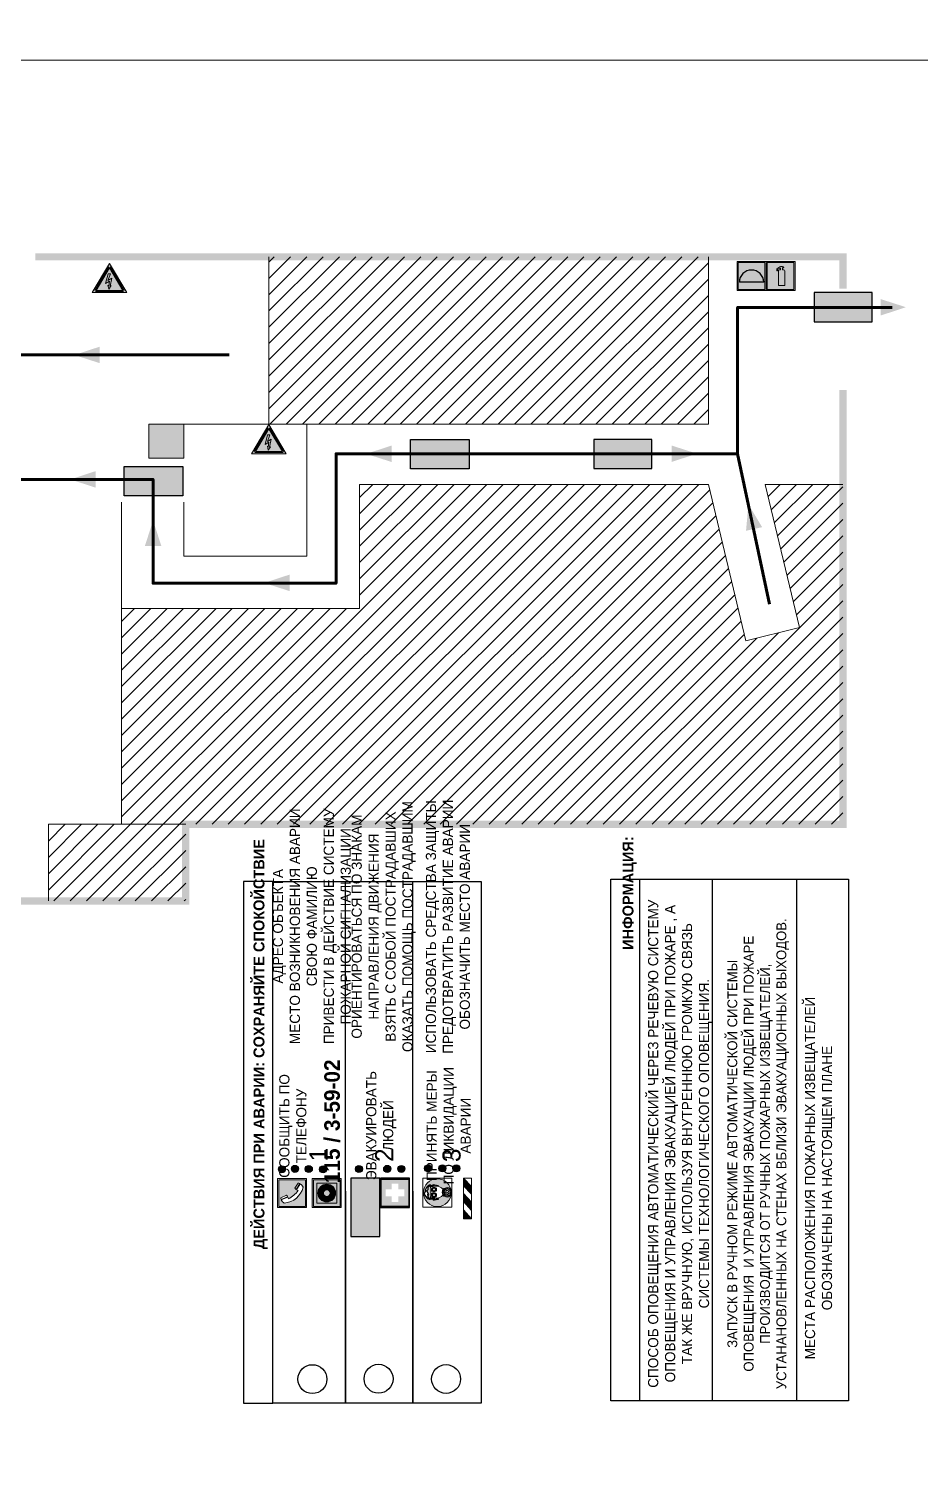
# Model space of a CAD drawing. Header units: millimetres. Extents: x 13114 to 67229, y 22859 to 38520.
# Drawn here: x 22182.2 to 22427.9, y 35564.6 to 35958.3 of the extents above; entities that cross this region are included whole.
import ezdxf

# ---------------------------------------------------------------- set-up
doc = ezdxf.new("R2010")
doc.units = ezdxf.units.MM
doc.layers.add('План_Штампы', color=7, linetype='Continuous')
doc.styles.add('обычный', font='arial.ttf')

# ---------------------------------------------------------------- blocks, each defined once
blk = doc.blocks.new('A$C7B4425F7')
at = {"true_color": 0xffffff}
blk.add_hatch(color=7, dxfattribs=at).paths.add_polyline_path([(0, 0), (-16, 0), (-16, -8), (0, -8)])
h = blk.add_hatch(color=126)
h.paths.add_polyline_path([(-0.2, -0.2), (-15.8, -0.2), (-15.8, -7.8), (-0.2, -7.8)])
h.paths.add_polyline_path([(-11.76, -2.03), (-11.76, -3.66), (-11.17, -3.66, -0.568275), (-11.17, -6.18), (-12.58, -6.18), (-12.58, -2.03)], flags=16)
h.paths.add_polyline_path([(-13.33, -4.12, -0.495768), (-13.59, -6.18), (-15.03, -6.18), (-15.03, -2.03), (-13.59, -2.03, -0.487973)], flags=16)
h.paths.add_polyline_path([(-10.25, -2.03), (-9.48, -2.03), (-9.48, -6.18), (-10.25, -6.18)], flags=16)
h.paths.add_polyline_path([(-13.84, -3.69), (-14.24, -3.69), (-14.24, -3.03), (-13.9, -3.03, -0.692621)], flags=0)
h.paths.add_polyline_path([(-9.15, -2.03), (-8.4, -2.03), (-8.04, -3.07), (-7.68, -2.03), (-6.93, -2.03), (-7.64, -4.1), (-6.93, -6.18), (-7.68, -6.18), (-8.04, -5.14), (-8.4, -6.18), (-9.15, -6.18), (-8.44, -4.1)], flags=16)
h.paths.add_polyline_path([(-11.76, -4.46), (-11.42, -4.46, -0.692621), (-11.36, -5.12), (-11.76, -5.12)], flags=0)
h.paths.add_polyline_path([(-13.9, -5.2), (-14.24, -5.2), (-14.24, -4.55), (-13.84, -4.55, -0.708038)], flags=0)
edge = h.paths.add_edge_path(flags=16)
edge.add_ellipse((-5.51, -4.08), major_axis=(0, 2.05), ratio=0.586184, start_angle=0, end_angle=360)
edge = h.paths.add_edge_path(flags=0)
edge.add_ellipse((-5.51, -4.08), major_axis=(0, 1.14), ratio=0.454828, start_angle=0, end_angle=360)
h.paths.add_polyline_path([(-4.13, -4.96, 0.377264), (-3.48, -4.52, 0.0555), (-3.16, -2.03), (-1.66, -2.03), (-1.66, -4.96), (-0.96, -4.96), (-0.96, -7.01), (-1.75, -7.01), (-1.75, -6.18), (-3.3, -6.18), (-3.3, -7.02), (-4.13, -7.02)], flags=16)
h.paths.add_polyline_path([(-2.73, -2.91), (-2.28, -2.91), (-2.28, -4.96), (-3.05, -4.96, 0.079136)], flags=0)
at = {"color": 126}
blk.add_lwpolyline([(-16, -8), (0, -8), (0, 0), (-16, 0)], close=True, dxfattribs=at)
blk = doc.blocks.new('A$C1E1F2D43')
at = {"true_color": 0xffffff}
blk.add_hatch(color=7, dxfattribs=at).paths.add_polyline_path([(8, 0), (0, 0), (0, -8), (8, -8)])
h = blk.add_hatch(color=242)
h.paths.add_polyline_path([(0.32, -0.32), (0.32, -7.68), (7.68, -7.68), (7.68, -0.32)])
h.paths.add_polyline_path([(7.35, -5.71), (0.65, -5.71, -1)], flags=16)
at = {"color": 242, "lineweight": 5}
for p, q in [((0, 0), (8, 0)), ((0, -8), (0, 0)), ((0, 0), (8, 0)), ((8, -8), (8, 0)), ((0, -8), (8, -8))]:
    blk.add_line(p, q, dxfattribs=at)
at = {"color": 242}
blk.add_line((7.35, -5.71), (0.65, -5.71), dxfattribs=at)
at = {"color": 242, "lineweight": 5}
blk.add_lwpolyline([(0.32, -0.32), (7.68, -0.32), (7.68, -7.68), (0.32, -7.68)], close=True, dxfattribs=at)
at = {"color": 242}
blk.add_arc((4, -5.71), 3.35, 0, 180, dxfattribs=at)
blk = doc.blocks.new('A$C3AD82952')
at = {"true_color": 0xf5f5ff}
h = blk.add_hatch(color=7, dxfattribs=at)
h.dxf.hatch_style = 1
h.paths.add_polyline_path([(8.21, 8.73, 0.414214), (7.89, 9.05), (7.22, 9.05), (7.22, 9.92), (7.59, 9.92, 1), (7.57, 10.36), (7.22, 10.36), (7.22, 10.6), (6.43, 10.6), (6.43, 10.36), (6.01, 10.36), (4.74, 9.59), (4.74, 8.69), (4.98, 8.73), (4.98, 9.26), (6.12, 9.91), (6.43, 9.91), (6.43, 9.05), (5.76, 9.05, 0.414214), (5.44, 8.73), (5.44, 2.2), (8.21, 2.2)], flags=0)
h.paths.add_polyline_path([(12.8, 12.8), (0, 12.8), (0, 0), (12.8, 0)])
h.paths.add_polyline_path([(0.51, 12.29), (12.29, 12.29), (12.29, 0.51), (0.51, 0.51)], flags=16)
h.paths.add_polyline_path([(4.74, 9.59), (6.01, 10.36), (6.43, 10.36), (6.43, 10.6), (7.22, 10.6), (7.22, 10.36), (7.59, 10.36, -0.94586), (7.59, 9.92), (7.22, 9.92), (7.22, 9.05), (7.89, 9.05, -0.414214), (8.21, 8.73), (8.21, 2.2), (5.44, 2.2), (5.44, 8.73, -0.414214), (5.76, 9.05), (6.43, 9.05), (6.43, 9.91), (6.12, 9.91), (4.98, 9.26), (4.98, 8.73), (4.74, 8.69)], flags=0)
h = blk.add_hatch(color=242)
h.dxf.hatch_style = 1
h.paths.add_polyline_path([(12.29, 12.29), (0.51, 12.29), (0.51, 0.51), (12.29, 0.51)])
h.paths.add_polyline_path([(4.74, 8.69), (4.74, 9.59), (6.01, 10.36), (6.43, 10.36), (6.43, 10.6), (7.22, 10.6), (7.22, 10.36), (7.59, 10.36, -0.94586), (7.59, 9.92), (7.22, 9.92), (7.22, 9.05), (7.89, 9.05, -0.414214), (8.21, 8.73), (8.21, 2.2), (5.44, 2.2), (5.44, 8.73, -0.414214), (5.76, 9.05), (6.43, 9.05), (6.43, 9.91), (6.12, 9.91), (4.98, 9.26), (4.98, 8.73)], flags=16)
h = blk.add_hatch(color=7, dxfattribs=at)
h.dxf.hatch_style = 1
h.paths.add_polyline_path([(8.21, 8.73, 0.414214), (7.89, 9.05), (7.22, 9.05), (7.22, 9.92), (7.59, 9.92, 1), (7.57, 10.36), (7.22, 10.36), (7.22, 10.6), (6.43, 10.6), (6.43, 10.36), (6.01, 10.36), (4.74, 9.59), (4.74, 8.69), (4.98, 8.73), (4.98, 9.26), (6.12, 9.91), (6.43, 9.91), (6.43, 9.05), (5.76, 9.05, 0.414214), (5.44, 8.73), (5.44, 2.2), (8.21, 2.2)])
at = {"color": 242, "lineweight": 5}
for p, q in [((0, 0), (0, 12.8)), ((0, 12.8), (12.8, 12.8)), ((12.8, 0), (12.8, 12.8)), ((6.01, 10.36), (4.74, 9.59)), ((4.74, 9.59), (4.74, 8.69)), ((4.74, 8.69), (4.98, 8.73)), ((4.98, 9.26), (6.12, 9.91)), ((4.98, 8.73), (4.98, 9.26)), ((5.44, 2.2), (5.44, 8.73)), ((5.76, 9.05), (6.43, 9.05)), ((6.01, 10.36), (6.43, 10.36)), ((6.12, 9.91), (6.43, 9.91)), ((7.22, 10.6), (6.43, 10.6)), ((6.43, 10.6), (6.43, 10.36)), ((6.43, 9.91), (6.43, 9.05)), ((7.22, 10.36), (7.22, 10.6)), ((7.59, 10.36), (7.22, 10.36)), ((7.22, 9.05), (7.22, 9.92)), ((7.59, 9.92), (7.22, 9.92)), ((7.89, 9.05), (7.22, 9.05)), ((8.21, 2.2), (8.21, 8.73)), ((0, 0), (12.8, 0)), ((5.44, 2.2), (8.21, 2.2))]:
    blk.add_line(p, q, dxfattribs=at)
blk.add_lwpolyline([(0.51, 12.29), (12.29, 12.29), (12.29, 0.51), (0.51, 0.51)], close=True, dxfattribs=at)
for centre, radius, start, end in [((5.76, 8.73), 0.32, 90, 180), ((7.58, 10.14), 0.223, 273.18746, 86.81254), ((7.89, 8.73), 0.32, 0, 90)]:
    blk.add_arc(centre, radius, start, end, dxfattribs=at)
blk = doc.blocks.new('A$C3E6D3DDE')
at = {"lineweight": 5}
h = blk.add_hatch(color=40, dxfattribs=at)
h.paths.add_polyline_path([(24.1, 1.45), (16.46, -11.35), (31.74, -11.35)])
h.paths.add_polyline_path([(24.09, -0.46), (30.03, -10.41), (18.14, -10.41)], flags=16)
h.paths.add_polyline_path([(24.54, -3.08), (23.41, -6.02), (25.13, -5.01), (24.33, -8.5), (24.82, -8.27), (23.79, -9.86), (23.4, -8.04), (23.8, -8.43), (24.04, -6.29), (22.39, -7.25), (23.44, -3.08)], flags=0)
h = blk.add_hatch(color=256, dxfattribs=at)
h.paths.add_polyline_path([(24.37, 0.03, 0.567511), (23.82, 0.03), (17.59, -10.4, 0.582454), (17.86, -10.88), (30.32, -10.88, 0.582149), (30.6, -10.4)])
h.paths.add_polyline_path([(24.09, -0.46), (18.14, -10.41), (30.03, -10.41)], flags=16)
h.paths.add_polyline_path([(24.54, -3.08), (23.41, -6.02), (25.13, -5.01), (24.33, -8.5), (24.82, -8.27), (23.79, -9.86), (23.4, -8.04), (23.8, -8.43), (24.04, -6.29), (22.39, -7.25), (23.44, -3.08)], flags=0)
h = blk.add_hatch(color=40, dxfattribs=at)
h.paths.add_polyline_path([(24.09, -0.46), (18.14, -10.41), (30.03, -10.41)])
h.paths.add_polyline_path([(24.82, -8.27), (23.79, -9.86), (23.4, -8.04), (23.8, -8.43), (24.04, -6.29), (22.39, -7.25), (23.44, -3.08), (24.54, -3.08), (23.41, -6.02), (25.13, -5.01), (24.33, -8.5)], flags=16)
at = {"color": 40, "lineweight": 5}
for p, q in [((16.46, -11.35), (24.1, 1.45)), ((24.1, 1.45), (31.74, -11.35))]:
    blk.add_line(p, q, dxfattribs=at)
at = {"lineweight": 5}
for p, q in [((17.59, -10.4), (23.82, 0.03)), ((24.37, 0.03), (30.6, -10.4)), ((18.14, -10.41), (24.09, -0.46)), ((23.44, -3.08), (22.39, -7.25)), ((22.39, -7.25), (24.04, -6.29)), ((23.41, -6.02), (24.54, -3.08)), ((25.13, -5.01), (23.41, -6.02)), ((24.54, -3.08), (23.44, -3.08)), ((24.04, -6.29), (23.8, -8.43)), ((24.09, -0.46), (30.03, -10.41)), ((24.33, -8.5), (25.13, -5.01)), ((17.86, -10.88), (30.32, -10.88)), ((18.14, -10.41), (30.03, -10.41)), ((23.8, -8.43), (23.4, -8.04)), ((23.4, -8.04), (23.79, -9.86)), ((23.79, -9.86), (24.82, -8.27)), ((24.82, -8.27), (24.33, -8.5))]:
    blk.add_line(p, q, dxfattribs=at)
at = {"color": 50, "lineweight": 5}
blk.add_line((31.74, -11.35), (16.46, -11.35), dxfattribs=at)
blk = doc.blocks.new('A$C32E8229D')
at = {"true_color": 0xffffff}
blk.add_hatch(color=7, dxfattribs=at).paths.add_polyline_path([(0, 0), (0, -8), (16, -8), (16, 0)])
h = blk.add_hatch(color=126)
h.paths.add_polyline_path([(0.2, -0.2), (15.8, -0.2), (15.8, -7.8), (0.2, -7.8)])
h.paths.add_polyline_path([(13.49, -2.05), (12.08, -2.05), (11.37, -2.63, 0.162397), (11.29, -2.84), (11.29, -3.63), (10.35, -3.63), (10.35, -4.05), (11.68, -4.05), (11.68, -3.48), (12.26, -4.28), (11.29, -5.1), (11.29, -6.78), (11.85, -6.78), (11.85, -5.44), (12.8, -4.64), (12.8, -5.94), (14.46, -5.94), (14.46, -5.39), (13.45, -5.39), (13.45, -3.97), (12.46, -2.59), (13.15, -2.59), (13.69, -3.34), (14.18, -3)], flags=16)
h.paths.add_polyline_path([(10.74, -1.82, 1), (11.8, -1.82, 1)], flags=16)
h.paths.add_polyline_path([(9.39, -3.59), (5.99, -3.59), (6.56, -3.03), (5.91, -3.03), (5.1, -3.83), (5.91, -4.64), (6.56, -4.64), (5.99, -4.09), (9.39, -4.09)], flags=16)
h.paths.add_polyline_path([(4.29, -1.08), (1.72, -1.08), (1.72, -6.6), (4.29, -6.6)], flags=16)
at = {"color": 126}
blk.add_lwpolyline([(16, -8), (0, -8), (0, 0), (16, 0)], close=True, dxfattribs=at)
blk = doc.blocks.new('A$C38D26F80')
h = blk.add_hatch(color=5)
h.dxf.hatch_style = 1
h.paths.add_polyline_path([(-8.77, -4.48, 1), (-0.19, -4.48, 1)])
h.paths.add_polyline_path([(-6.75, -3.58), (-6.75, -3.31), (-6.62, -3.22), (-6.5, -3.22), (-6.42, -3.3), (-6.39, -3.28), (-6.59, -2.23), (-6.59, -2.01), (-6.38, -1.58), (-4.76, -0.4), (-4.13, -0.79, -0.362848), (-2.1, -2.1, -0.201049), (-2.17, -2.48, 0.085434), (-2.26, -3.13), (-1.9, -3.16), (-2.25, -4.7), (-2.4, -4.59), (-2.43, -4.34), (-2.36, -4.34), (-2.14, -3.34), (-2.47, -3.42), (-2.58, -1.95), (-2.77, -1.58), (-3.58, -1.52), (-3.92, -1.26), (-5.05, -1.73), (-4.87, -1.39), (-5.41, -1.6), (-5.41, -1.46), (-6.13, -1.87), (-6.18, -3.5), (-6.56, -3.47), (-6.37, -4.59), (-6.16, -4.43), (-6.16, -4.66), (-6.36, -4.79), (-6.37, -4.8), (-6.51, -4.76)], flags=16)
h.paths.add_polyline_path([(-6.51, -4.76), (-6.36, -4.79), (-6.37, -4.8)], flags=0)
h.paths.add_polyline_path([(-5.92, -2.34, 0.089508), (-2.67, -2.35), (-2.48, -3.88, -0.268602), (-3.4, -6.18, 0.262449), (-5.2, -6.18, -0.268602), (-6.11, -3.88)], flags=16)
edge = h.paths.add_edge_path(flags=16)
edge.add_ellipse((-5.19, -3.41), major_axis=(0, 0.842), ratio=0.848992, start_angle=0, end_angle=360)
edge = h.paths.add_edge_path(flags=0)
edge.add_ellipse((-5.19, -3.39), major_axis=(0, 0.665), ratio=0.853798, start_angle=0, end_angle=360)
edge = h.paths.add_edge_path(flags=0)
edge.add_ellipse((-5.19, -3.4), major_axis=(0, 0.528), ratio=0.864094, start_angle=0, end_angle=360)
edge = h.paths.add_edge_path(flags=16)
edge.add_ellipse((-3.47, -3.4), major_axis=(0, 0.842), ratio=0.848992, start_angle=0, end_angle=360)
h.paths.add_polyline_path([(-3.13, -6.45), (-3.13, -6.84, 0.383174), (-5.57, -6.85), (-5.57, -6.49, -0.369952)], flags=16)
edge = h.paths.add_edge_path(flags=0)
edge.add_ellipse((-3.47, -3.39), major_axis=(0, 0.665), ratio=0.853798, start_angle=0, end_angle=360)
edge = h.paths.add_edge_path(flags=0)
edge.add_ellipse((-3.47, -3.4), major_axis=(0, 0.528), ratio=0.864094, start_angle=0, end_angle=360)
edge = h.paths.add_edge_path(flags=16)
edge.add_ellipse((-4.34, -7.57), major_axis=(-1.48, 0), ratio=0.744955, start_angle=0, end_angle=360)
h.paths.add_polyline_path([(-5.01, -6.85, -1), (-5.15, -6.85, -1)], flags=0)
h.paths.add_polyline_path([(-5.33, -7.14, -1), (-5.47, -7.14, -1)], flags=0)
h.paths.add_polyline_path([(-4.61, -6.71, -1), (-4.74, -6.71, -1)], flags=16)
h.paths.add_polyline_path([(-5.43, -7.51, -1), (-5.57, -7.51, -1)], flags=0)
h.paths.add_polyline_path([(-4.26, -6.67, -1), (-4.4, -6.67, -1)], flags=16)
h.paths.add_polyline_path([(-4.74, -7.14, -1), (-4.88, -7.14, -1)], flags=0)
h.paths.add_polyline_path([(-4.93, -7.43, -1), (-5.07, -7.43, -1)], flags=0)
h.paths.add_polyline_path([(-4.41, -7.07, -1), (-4.54, -7.07, -1)], flags=0)
h.paths.add_polyline_path([(-5.33, -7.87, -1), (-5.46, -7.87, -1)], flags=0)
h.paths.add_polyline_path([(-3.8, -6.71, -1), (-3.94, -6.71, -1)], flags=16)
h.paths.add_polyline_path([(-4.85, -7.78, -1), (-4.98, -7.78, -1)], flags=0)
h.paths.add_polyline_path([(-3.96, -7.14, -1), (-4.1, -7.14, -1)], flags=0)
h.paths.add_polyline_path([(-4.33, -7.53, -1), (-4.47, -7.53, -1)], flags=0)
h.paths.add_polyline_path([(-5.09, -8.12, -1), (-5.23, -8.12, -1)], flags=0)
h.paths.add_polyline_path([(-3.5, -6.94, -1), (-3.64, -6.94, -1)], flags=0)
h.paths.add_polyline_path([(-4.54, -7.97, -1), (-4.68, -7.97, -1)], flags=0)
h.paths.add_polyline_path([(-3.66, -7.39, -1), (-3.8, -7.39, -1)], flags=0)
h.paths.add_polyline_path([(-4.73, -8.35, -1), (-4.86, -8.35, -1)], flags=0)
h.paths.add_polyline_path([(-4.09, -7.96, -1), (-4.23, -7.96, -1)], flags=0)
h.paths.add_polyline_path([(-3.77, -7.74, -1), (-3.91, -7.74, -1)], flags=0)
h.paths.add_polyline_path([(-3.22, -7.27, -1), (-3.35, -7.27, -1)], flags=0)
h.paths.add_polyline_path([(-4.34, -8.4, -1), (-4.47, -8.4, -1)], flags=0)
h.paths.add_polyline_path([(-3.16, -7.61, -1), (-3.3, -7.61, -1)], flags=0)
h.paths.add_polyline_path([(-3.9, -8.35, -1), (-4.04, -8.35, -1)], flags=0)
h.paths.add_polyline_path([(-3.32, -7.91, -1), (-3.46, -7.91, -1)], flags=0)
h.paths.add_polyline_path([(-3.55, -8.23, -1), (-3.69, -8.23, -1)], flags=0)
at = {"color": 5, "lineweight": 5}
for p, q in [((-4.48, 0), (-8.96, 0)), ((-8.96, 0), (-8.96, -4.48)), ((-4.48, 0), (0, 0)), ((0, 0), (0, -4.48)), ((-6.75, -3.31), (-6.62, -3.22)), ((-6.75, -3.58), (-6.75, -3.31)), ((-6.51, -4.76), (-6.75, -3.58)), ((-6.62, -3.22), (-6.5, -3.22)), ((-6.59, -2.01), (-6.38, -1.58)), ((-6.59, -2.23), (-6.59, -2.01)), ((-6.39, -3.28), (-6.59, -2.23)), ((-6.18, -3.5), (-6.56, -3.47)), ((-6.56, -3.47), (-6.37, -4.59)), ((-6.5, -3.22), (-6.42, -3.3)), ((-6.42, -3.3), (-6.39, -3.28)), ((-6.38, -1.58), (-4.76, -0.4)), ((-6.13, -1.87), (-6.18, -3.5)), ((-5.41, -1.46), (-6.13, -1.87)), ((-5.92, -2.34), (-6.11, -3.88)), ((-4.87, -1.39), (-5.41, -1.6)), ((-5.41, -1.6), (-5.41, -1.46)), ((-3.92, -1.26), (-5.05, -1.73)), ((-5.05, -1.73), (-4.87, -1.39)), ((-4.76, -0.4), (-4.13, -0.79)), ((-3.58, -1.52), (-3.92, -1.26)), ((-2.77, -1.58), (-3.58, -1.52)), ((-2.58, -1.95), (-2.77, -1.58)), ((-2.67, -2.34), (-2.48, -3.88)), ((-2.47, -3.42), (-2.58, -1.95)), ((-2.14, -3.34), (-2.47, -3.42)), ((-2.43, -4.34), (-2.4, -4.59)), ((-2.43, -4.34), (-2.36, -4.34)), ((-2.36, -4.34), (-2.14, -3.34)), ((-1.9, -3.16), (-2.26, -3.13)), ((-2.25, -4.7), (-1.9, -3.16)), ((-8.96, -8.96), (-8.96, -4.48)), ((-6.37, -4.8), (-6.51, -4.76)), ((-6.37, -4.59), (-6.16, -4.43)), ((-6.16, -4.66), (-6.37, -4.8)), ((-6.16, -4.43), (-6.16, -4.66)), ((-5.57, -6.49), (-5.57, -6.85)), ((-3.13, -6.45), (-3.13, -6.84)), ((-2.4, -4.59), (-2.25, -4.7)), ((0, -8.96), (0, -4.48)), ((-4.48, -8.96), (-8.96, -8.96)), ((-4.48, -8.96), (0, -8.96))]:
    blk.add_line(p, q, dxfattribs=at)
at = {"color": 5}
for p, q in [((-6.75, -3.31), (-6.62, -3.22)), ((-6.75, -3.58), (-6.75, -3.31)), ((-6.51, -4.76), (-6.75, -3.58)), ((-6.62, -3.22), (-6.5, -3.22)), ((-6.59, -2.01), (-6.38, -1.58)), ((-6.59, -2.23), (-6.59, -2.01)), ((-6.39, -3.28), (-6.59, -2.23)), ((-6.18, -3.5), (-6.56, -3.47)), ((-6.56, -3.47), (-6.37, -4.59)), ((-6.5, -3.22), (-6.42, -3.3)), ((-6.42, -3.3), (-6.39, -3.28)), ((-6.38, -1.58), (-4.76, -0.4)), ((-6.13, -1.87), (-6.18, -3.5)), ((-5.41, -1.46), (-6.13, -1.87)), ((-4.87, -1.39), (-5.41, -1.6)), ((-5.41, -1.6), (-5.41, -1.46)), ((-3.92, -1.26), (-5.05, -1.73)), ((-5.05, -1.73), (-4.87, -1.39)), ((-4.76, -0.4), (-4.13, -0.79)), ((-3.58, -1.52), (-3.92, -1.26)), ((-2.77, -1.58), (-3.58, -1.52)), ((-2.58, -1.95), (-2.77, -1.58)), ((-2.47, -3.42), (-2.58, -1.95)), ((-2.14, -3.34), (-2.47, -3.42)), ((-2.4, -4.59), (-2.43, -4.34)), ((-2.43, -4.34), (-2.36, -4.34)), ((-2.36, -4.34), (-2.14, -3.34)), ((-2.26, -3.13), (-1.9, -3.16)), ((-1.9, -3.16), (-2.25, -4.7)), ((-6.37, -4.8), (-6.51, -4.76)), ((-6.36, -4.79), (-6.51, -4.76)), ((-6.37, -4.59), (-6.16, -4.43)), ((-6.16, -4.66), (-6.37, -4.8)), ((-6.16, -4.66), (-6.36, -4.79)), ((-6.16, -4.43), (-6.16, -4.66)), ((-2.25, -4.7), (-2.4, -4.59))]:
    blk.add_line(p, q, dxfattribs=at)
at = {"color": 5, "lineweight": 5}
for centre, radius in [((-4.48, -4.48), 4.29), ((-5.5, -7.51), 0.0678), ((-5.4, -7.14), 0.0678), ((-5.4, -7.87), 0.0678), ((-5.16, -8.12), 0.0678), ((-5.08, -6.85), 0.0678), ((-5, -7.43), 0.0678), ((-4.91, -7.78), 0.0678), ((-4.81, -7.14), 0.0678), ((-4.79, -8.35), 0.0678), ((-4.67, -6.71), 0.0678), ((-4.61, -7.97), 0.0678), ((-4.47, -7.07), 0.0678), ((-4.4, -7.53), 0.0678), ((-4.4, -8.4), 0.0678), ((-4.33, -6.67), 0.0678), ((-4.16, -7.96), 0.0678), ((-4.03, -7.14), 0.0678), ((-3.97, -8.35), 0.0678), ((-3.87, -6.71), 0.0678), ((-3.84, -7.74), 0.0678), ((-3.73, -7.39), 0.0678), ((-3.62, -8.23), 0.0678), ((-3.57, -6.94), 0.0678), ((-3.39, -7.91), 0.0678), ((-3.28, -7.27), 0.0678), ((-3.23, -7.61), 0.0678)]:
    blk.add_circle(centre, radius, dxfattribs=at)
for centre, radius, start, end in [((-3.66, -4.24), 2.47, 171.573, 231.7124), ((-4.28, 6.66), 9.15, 259.6987, 280.1569), ((-4.93, -4.24), 2.47, 308.2876, 8.427), ((-0.47, -3.05), 1.79, 161.5846, 182.4584), ((-2.6, -2.2), 0.513, 326.4781, 11.7739), ((-4.33, -7.88), 1.87, 50.358, 131.5662), ((-4.34, -8.2), 1.82, 48.4943, 132.3565), ((-4.3, -7.78), 1.83, 60.5889, 119.4111)]:
    blk.add_arc(centre, radius, start, end, dxfattribs=at)
at = {"color": 5}
for centre, radius, start, end in [((-3.89, -2.66), 1.88, 17.387, 97.1599), ((-0.35, -3.07), 1.91, 162.2553, 181.7878), ((-2.6, -2.2), 0.511, 326.3906, 11.8614)]:
    blk.add_arc(centre, radius, start, end, dxfattribs=at)
at = {"color": 5, "lineweight": 5}
for centre, major_axis, ratio in [((-5.19, -3.41), (0, 0.842), 0.848992), ((-5.19, -3.39), (0, 0.665), 0.853798), ((-5.19, -3.4), (0, 0.528), 0.864094), ((-3.47, -3.4), (0, 0.842), 0.848992), ((-3.47, -3.39), (0, 0.665), 0.853798), ((-3.47, -3.4), (0, 0.528), 0.864094), ((-4.34, -7.57), (-1.48, 0), 0.744955)]:
    blk.add_ellipse(centre, major_axis=major_axis, ratio=ratio, dxfattribs=at)
blk = doc.blocks.new('A$C47DD6509')
at = {"lineweight": 5}
for points in [[(-8.69, 0), (-11.19, 0), (-11.19, -2.22)], [(-4.22, 0), (-6.45, 0), (-8.91, -2.22), (-6.61, -2.22)], [(0, 0), (-2.09, 0), (-4.36, -2.22), (-2.29, -2.22)]]:
    blk.add_hatch(color=242, dxfattribs=at).paths.add_polyline_path(points)
at = {"color": 242, "lineweight": 5}
for p, q in [((-11.19, -2.22), (-8.69, 0)), ((-11.19, -2.22), (-11.19, 0)), ((-11.19, 0), (-8.69, 0)), ((-11.19, 0), (0, 0)), ((-8.91, -2.22), (-6.45, 0)), ((-6.61, -2.22), (-4.22, 0)), ((-4.36, -2.22), (-2.09, 0)), ((-2.29, -2.22), (0, 0)), ((0, 0), (0, -2.22)), ((0, -2.22), (-11.19, -2.22))]:
    blk.add_line(p, q, dxfattribs=at)
blk = doc.blocks.new('A$C18900ED3')
h = blk.add_hatch(color=126)
h.paths.add_polyline_path([(-0.18, -0.18), (-7.02, -0.18), (-7.02, -7.02), (-0.18, -7.02)])
h.paths.add_polyline_path([(-5.89, -4.46), (-5.89, -2.77), (-4.46, -2.77), (-4.46, -1.31), (-2.77, -1.31), (-2.77, -2.77), (-1.33, -2.77), (-1.33, -4.46), (-2.77, -4.46), (-2.77, -5.89), (-4.46, -5.89), (-4.46, -4.46)], flags=16)
at = {"color": 126}
for p, q in [((-7.2, 0), (-7.2, -7.2)), ((0, 0), (-7.2, 0)), ((0, -7.2), (0, 0)), ((-7.02, -7.02), (-7.02, -0.18)), ((-7.02, -0.18), (-0.18, -0.18)), ((-0.18, -0.18), (-0.18, -7.02)), ((-0.18, -7.02), (-7.02, -7.02)), ((-7.2, -7.2), (0, -7.2))]:
    blk.add_line(p, q, dxfattribs=at)
blk = doc.blocks.new('A$C456E1F9C')
at = {"lineweight": 5}
h = blk.add_hatch(color=242, dxfattribs=at)
h.paths.add_polyline_path([(0.51, -1.47), (0.51, -13.26), (12.29, -13.26), (12.29, -1.47)])
h.paths.add_polyline_path([(5.42, -4.95, -0.254479), (4.78, -5.4), (3.52, -2.53, -0.209735), (4.23, -2.4)], flags=16)
h.paths.add_polyline_path([(8.53, -8.6), (10.87, -10.17), (10.54, -10.76), (8.03, -9.13, -0.192251)], flags=16)
h.paths.add_polyline_path([(4.61, -5.49, 0.005518), (3.87, -5.72, 0.128647), (7.49, -10.01, 0.00809), (7.83, -9.33), (10.47, -10.97, -0.16736), (8.99, -12.25, -0.327862), (1.95, -3.95, -0.166952), (3.36, -2.62)], flags=16)
at = {"color": 242, "lineweight": 5}
for p, q in [((0, -13.77), (0, -0.97)), ((12.8, -0.97), (0, -0.97)), ((4.61, -5.49), (3.36, -2.62)), ((3.52, -2.53), (4.78, -5.4)), ((4.23, -2.4), (5.42, -4.95)), ((12.8, -13.77), (12.8, -0.97)), ((7.83, -9.33), (10.47, -10.97)), ((8.03, -9.13), (10.54, -10.76)), ((10.81, -10.12), (8.53, -8.6)), ((10.54, -10.76), (10.8, -10.3)), ((10.8, -10.3), (10.81, -10.12)), ((0, -13.77), (12.8, -13.77))]:
    blk.add_line(p, q, dxfattribs=at)
blk.add_lwpolyline([(0.51, -1.47), (12.29, -1.47), (12.29, -13.26), (0.51, -13.26)], close=True, dxfattribs=at)
for centre, radius, start, end in [((4.59, -5.34), 2.99, 114.28453, 152.19739), ((11.12, -3.31), 9.19, 183.99153, 256.60086), ((4.02, -3.27), 0.891, 76.32839, 123.70924), ((14.98, -39.1), 35.17, 107.14873, 108.41345), ((13.86, -0.94), 11.08, 205.55365, 234.87622), ((4.68, -4.59), 0.824, 276.9621, 334.07228), ((-13.31, 0.8), 23.44, 332.54871, 334.40268), ((8.94, -9.5), 0.989, 114.40924, 157.93883), ((7.87, -9.46), 3, 291.92908, 329.9329)]:
    blk.add_arc(centre, radius, start, end, dxfattribs=at)
blk = doc.blocks.new('A$C54414219')
at = {"true_color": 0xffffff}
h = blk.add_hatch(color=7, dxfattribs=at)
h.paths.add_polyline_path([(2.39, -9.45), (2.39, -18.3), (11.23, -18.3), (11.23, -9.45)], flags=0)
h.paths.add_polyline_path([(10.71, -13.87, -1), (2.92, -13.87, -1)], flags=0)
h.paths.add_polyline_path([(8.3, -13.87, -1), (5.33, -13.87, -1)], flags=0)
h.paths.add_polyline_path([(0.41, -7.47), (0.41, -20.27), (13.21, -20.27), (13.21, -7.47)])
h.paths.add_polyline_path([(0.92, -19.77), (12.71, -19.77), (12.71, -7.98), (0.92, -7.98)], flags=16)
h.paths.add_polyline_path([(11.23, -9.45), (11.23, -18.3), (2.39, -18.3), (2.39, -9.45)], flags=0)
at = {"lineweight": 5}
h = blk.add_hatch(color=242, dxfattribs=at)
h.paths.add_polyline_path([(12.71, -7.98), (0.92, -7.98), (0.92, -19.77), (12.71, -19.77)])
h.paths.add_polyline_path([(11.23, -18.3), (2.39, -18.3), (2.39, -9.45), (11.23, -9.45)], flags=16)
h.paths.add_polyline_path([(10.71, -13.87, -1), (2.92, -13.87, -1)], flags=0)
h.paths.add_polyline_path([(8.3, -13.87, -1), (5.33, -13.87, -1)], flags=0)
at = {"true_color": 0xffffff}
h = blk.add_hatch(color=7, dxfattribs=at)
h.paths.add_polyline_path([(2.39, -9.45), (2.39, -18.3), (11.23, -18.3), (11.23, -9.45)])
h.paths.add_polyline_path([(10.71, -13.87, -1), (2.92, -13.87, -1)], flags=16)
h.paths.add_polyline_path([(8.3, -13.87, -1), (5.33, -13.87, -1)], flags=0)
at = {"lineweight": 5}
h = blk.add_hatch(color=242, dxfattribs=at)
h.paths.add_polyline_path([(2.92, -13.87, 1), (10.71, -13.87, 1)])
h.paths.add_polyline_path([(8.3, -13.87, -1), (5.33, -13.87, -1)], flags=16)
at = {"color": 242, "lineweight": 5}
for p, q in [((0.41, -20.27), (0.41, -7.47)), ((0.41, -7.47), (13.21, -7.47)), ((0.41, -7.47), (13.21, -7.47)), ((13.21, -20.27), (13.21, -7.47)), ((0.41, -20.27), (13.21, -20.27))]:
    blk.add_line(p, q, dxfattribs=at)
for points in [[(0.92, -7.98), (12.71, -7.98), (12.71, -19.77), (0.92, -19.77)], [(2.39, -9.45), (11.23, -9.45), (11.23, -18.3), (2.39, -18.3)]]:
    blk.add_lwpolyline(points, close=True, dxfattribs=at)
for radius in [3.89, 1.49]:
    blk.add_circle((6.81, -13.87), radius, dxfattribs=at)

msp = doc.modelspace()

# ---------------------------------------------------------------- hatches: boundary and pattern name
at = {"lineweight": 0}
h = msp.add_hatch(dxfattribs=at)
h.set_pattern_fill('ANSI31', color=256)
h.set_pattern_definition([(45, (-7314.934, 23424.5178), (-2.24506403, 2.24506403), [])])
h.paths.add_polyline_path([(22207.81, 35739.1), (22187.69, 35739.1), (22187.69, 35717.97), (22225.52, 35717.97), (22225.52, 35739.1)])
h.paths.add_polyline_path([(22207.81, 35739.1), (22225.52, 35739.1), (22406.53, 35739.1), (22406.53, 35832.75), (22385.17, 35832.75), (22394.61, 35793.31), (22379.76, 35789.63), (22369.49, 35832.75), (22273.41, 35832.75), (22273.41, 35798.58), (22207.81, 35798.58)])
h.paths.add_polyline_path([(22369.49, 35849.33), (22369.49, 35895.44), (22248.45, 35895.44), (22248.45, 35849.33)])
h = msp.add_hatch(color=256, dxfattribs=at)
h.dxf.hatch_style = 1
h.paths.add_polyline_path([(22224.97, 35839.95), (22224.97, 35849.33), (22215.35, 35849.33), (22215.35, 35839.95)])
h = msp.add_hatch(color=256, dxfattribs=at)
h.dxf.hatch_style = 1
h.paths.add_polyline_path([(22252.03, 35643.06, 1), (22252.03, 35644.99, 1)])
h = msp.add_hatch(color=256, dxfattribs=at)
h.dxf.hatch_style = 1
h.paths.add_polyline_path([(22255.61, 35643.16, 1), (22255.61, 35645.09, 1)])
h = msp.add_hatch(color=256, dxfattribs=at)
h.dxf.hatch_style = 1
h.paths.add_polyline_path([(22259.42, 35643.12, 1), (22259.42, 35645.05, 1)])
h = msp.add_hatch(color=256, dxfattribs=at)
h.dxf.hatch_style = 1
h.paths.add_polyline_path([(22263.35, 35643.04, 1), (22263.35, 35644.97, 1)])
h = msp.add_hatch(color=256, dxfattribs=at)
h.dxf.hatch_style = 1
h.paths.add_polyline_path([(22273.24, 35643.12, 1), (22273.24, 35645.06, 1)])
h = msp.add_hatch(color=256, dxfattribs=at)
h.dxf.hatch_style = 1
h.paths.add_polyline_path([(22281.02, 35643.16, 1), (22281.02, 35645.1, 1)])
h = msp.add_hatch(color=256, dxfattribs=at)
h.dxf.hatch_style = 1
h.paths.add_polyline_path([(22284.92, 35643.16, 1), (22284.92, 35645.09, 1)])
h = msp.add_hatch(color=256, dxfattribs=at)
h.dxf.hatch_style = 1
h.paths.add_polyline_path([(22292.28, 35643.32, 1), (22292.28, 35645.25, 1)])
h = msp.add_hatch(color=256, dxfattribs=at)
h.dxf.hatch_style = 1
h.paths.add_polyline_path([(22296.22, 35643.31, 1), (22296.22, 35645.24, 1)])
h = msp.add_hatch(color=256, dxfattribs=at)
h.dxf.hatch_style = 1
h.paths.add_polyline_path([(22300.06, 35643.31, 1), (22300.06, 35645.24, 1)])

# ---------------------------------------------------------------- linework, layer by layer
at = {"color": 5, "lineweight": 0}
for points in [[(21963.37, 35949.67), (22563.37, 35949.67), (22563.37, 36344.67), (21963.37, 36344.67)], [(21963.37, 35554.67), (22563.37, 35554.67), (22563.37, 35949.67), (21963.37, 35949.67)]]:
    msp.add_lwpolyline(points, close=True, dxfattribs=at)
at = {"lineweight": 100, "const_width": 2}
for points in [[(22184.09, 35895.44), (22406.53, 35895.44), (22406.53, 35886.67)], [(22406.53, 35858.76), (22406.53, 35739.1), (22225.52, 35739.1), (22225.52, 35717.97), (22157.23, 35717.97)]]:
    msp.add_lwpolyline(points, dxfattribs=at)
at = {"lineweight": 0}
for points in [[(22369.49, 35895.44), (22369.49, 35849.33), (22248.45, 35849.33), (22248.45, 35895.44)], [(22224.97, 35827.87), (22224.97, 35812.95), (22258.88, 35812.95), (22258.88, 35849.33)], [(22248.45, 35849.33), (22224.97, 35849.33)], [(22207.81, 35827.87), (22207.81, 35798.58), (22273.41, 35798.58), (22273.41, 35832.75), (22369.49, 35832.75), (22379.76, 35789.63)], [(22379.76, 35789.63), (22394.61, 35793.31), (22385.17, 35832.75), (22406.53, 35832.75)], [(22225.52, 35739.1), (22207.81, 35739.1), (22207.81, 35798.58)], [(22207.81, 35739.1), (22187.69, 35739.1), (22187.69, 35717.97)]]:
    msp.add_lwpolyline(points, dxfattribs=at)
at = {"color": 126, "lineweight": 100, "true_color": 0x008754}
for points in [[(22420.14, 35881.48), (22377.51, 35881.48), (22377.51, 35841.18), (22266.94, 35841.18), (22266.94, 35805.51), (22216.54, 35805.51), (22216.54, 35834.09), (22173.51, 35834.09)], [(22173.51, 35868.4), (22237.5, 35868.4)], [(22377.51, 35841.18), (22386.33, 35799.75)]]:
    msp.add_lwpolyline(points, dxfattribs=at)
at = {"lineweight": 0}
msp.add_lwpolyline([(22224.97, 35839.95), (22215.35, 35839.95), (22215.35, 35849.33), (22224.97, 35849.33)], close=True, dxfattribs=at)
for points in [[(22249.49, 35579.58), (22249.49, 35723.34), (22241.44, 35723.34), (22241.44, 35579.58)], [(22249.49, 35579.58), (22249.49, 35723.34), (22306.89, 35723.34), (22306.89, 35579.58)]]:
    msp.add_lwpolyline(points, close=True)
for points in [[(22269.49, 35637.99), (22269.49, 35579.58), (22269.49, 35723.34)], [(22288.06, 35637.99), (22288.06, 35579.58), (22288.06, 35723.34)]]:
    msp.add_lwpolyline(points)
at = {"color": 0}
msp.add_lwpolyline([(22342.58, 35580.22), (22342.58, 35723.98), (22408.04, 35723.98), (22408.04, 35580.22)], close=True, dxfattribs=at)
for points in [[(22350.64, 35580.22), (22350.64, 35723.98)], [(22370.63, 35580.22), (22370.63, 35723.98)], [(22393.88, 35580.22), (22393.88, 35723.98)]]:
    msp.add_lwpolyline(points, dxfattribs=at)
for centre, radius in [((22252.03, 35644.02), 0.966), ((22255.61, 35644.13), 0.966), ((22259.42, 35644.09), 0.966), ((22263.35, 35644), 0.966), ((22273.24, 35644.09), 0.966), ((22281.02, 35644.13), 0.966), ((22284.92, 35644.12), 0.966), ((22292.28, 35644.28), 0.966), ((22296.22, 35644.28), 0.966), ((22300.06, 35644.28), 0.966), ((22260.41, 35586.2), 3.98), ((22278.64, 35586.3), 3.98), ((22297.22, 35586.23), 3.98)]:
    msp.add_circle(centre, radius)
at = {"layer": 'План_Штампы', "color": 126, "true_color": 0x008754}
for points in [[(22416.92, 35879.26), (22416.93, 35883.8), (22423.9, 35881.55)], [(22201.83, 35870.68), (22201.82, 35866.14), (22194.85, 35868.39)], [(22282.24, 35843.44), (22282.23, 35838.9), (22275.25, 35841.15)], [(22359.34, 35838.91), (22359.35, 35843.45), (22366.32, 35841.2)], [(22200.71, 35836.39), (22200.7, 35831.84), (22193.73, 35834.1)], [(22384.29, 35820.95), (22379.86, 35819.95), (22380.51, 35827.25)], [(22218.82, 35815.75), (22214.27, 35815.77), (22216.53, 35822.74)], [(22254.13, 35807.88), (22254.12, 35803.33), (22247.15, 35805.58)]]:
    msp.add_solid(points, dxfattribs=at)

# ---------------------------------------------------------------- block references
at = {"color": 1}
msp.add_blockref('A$C1E1F2D43', (22377.37, 35894.16), dxfattribs=at)
at = {"xscale": 0.625, "yscale": 0.625, "zscale": 0.625}
for name, p in [('A$C3AD82952', (22385.37, 35886.16)), ('A$C3E6D3DDE', (22189.47, 35892.66)), ('A$C3E6D3DDE', (22233.38, 35848.29))]:
    msp.add_blockref(name, p, dxfattribs=at)
at = {"rotation": 90}
for name, p, xscale, yscale, zscale in [('A$C456E1F9C', (22250.21, 35633.47), 0.625, 0.625, 0.625), ('A$C54414219', (22255.7, 35633.21), 0.625, 0.625, 0.625), ('A$C18900ED3', (22279.17, 35641.53), 1.111111111007631, 1.111111111007631, 1.111111111007631), ('A$C38D26F80', (22290.84, 35641.55), 0.8928571427240968, 0.8928571427240968, 0.8928571427240968)]:
    msp.add_blockref(name, p, dxfattribs=dict(at, xscale=xscale, yscale=yscale, zscale=zscale))
at = {"xscale": -1, "rotation": 90}
msp.add_blockref('A$C32E8229D', (22271.02, 35641.53), dxfattribs=at)
at = {"color": 242, "true_color": 0xc1121c, "rotation": 90}
msp.add_blockref('A$C47DD6509', (22302.05, 35641.55), dxfattribs=at)
at = {"layer": 'План_Штампы'}
msp.add_blockref('A$C7B4425F7', (22414.63, 35885.57), dxfattribs=at)
at = {"layer": 'План_Штампы', "color": 126, "true_color": 0x008754, "xscale": 1.012510887696, "yscale": 1.012510887696, "zscale": 1.012510887696, "rotation": 359.9978653237145}
for p in [(22287.43, 35845.12), (22208.52, 35837.65)]:
    msp.add_blockref('A$C32E8229D', p, dxfattribs=at)
at = {"layer": 'План_Штампы', "color": 126, "true_color": 0x008754, "xscale": -1}
msp.add_blockref('A$C32E8229D', (22353.93, 35845.09), dxfattribs=at)

# ---------------------------------------------------------------- texts
at = {"lineweight": 0, "attachment_point": 5, "rotation": 90, "style": 'обычный'}
for s, insert, char_height, width in [('\\pi-8.4,l8.4,t8.4;{\\fProxima Nova Rg|b0|i0|c204|p2;ОРИЕНТИРОВАТЬСЯ ПО ЗНАКАМ \\PНАПРАВЛЕНИЯ ДВИЖЕНИЯ\\PВЗЯТЬ С СОБОЙ ПОСТРАДАВШИХ\\PОКАЗАТЬ ПОМОЩЬ ПОСТРАДАВШИМ}', (22280.02, 35710.9), 2.8, 126.6484), ('\\pi-8.4,l8.4,t8.4;{\\fProxima Nova Rg|b0|i0|c204|p2;ИСПОЛЬЗОВАТЬ СРЕДСТВА ЗАЩИТЫ \\PПРЕДОТВРАТИТЬ РАЗВИТИЕ АВАРИИ\\PОБОЗНАЧИТЬ МЕСТО АВАРИИ}', (22297.75, 35710.85), 2.8, 126.6484), ('\\pi-8.4,l8.4,t8.4;{\\fProxima Nova Rg|b0|i0|c204|p2;АДРЕС ОБЪЕКТА\\PМЕСТО ВОЗНИКНОВЕНИЯ АВАРИИ\\PСВОЮ ФАМИЛИЮ\\PПРИВЕСТИ В ДЕЙСТВИЕ СИСТЕМУ \\PПОЖАРНОЙ СИГНАЛИЗАЦИИ}', (22260.66, 35710.97), 2.8, 126.6484), ('{\\fProxima Nova Rg|b1|i0|c204|p2;ДЕЙСТВИЯ ПРИ АВАРИИ: СОХРАНЯЙТЕ СПОКОЙСТВИЕ\\H1.6644x; }', (22246.13, 35678.52), 3, 175.1736), ('{\\fProxima Nova Rg|b1|i0|c204|p2;ИНФОРМАЦИЯ:\\H1.1997x; }', (22347.78, 35720.12), 3, 175.1736), ('{\\fProxima Nova Rg|b0|i0|c204|p2;СПОСОБ ОПОВЕЩЕНИЯ АВТОМАТИЧЕСКИЙ ЧЕРЕЗ РЕЧЕВУЮ СИСТЕМУ ОПОВЕЩЕНИЯ И УПРАВЛЕНИЯ ЭВАКУАЦИЕЙ ЛЮДЕЙ ПРИ ПОЖАРЕ , А ТАК ЖЕ ВРУЧНУЮ, ИСПОЛЬЗУЯ ВНУТРЕННЮЮ ГРОМКУЮ СВЯЗЬ СИСТЕМЫ ТЕХНОЛОГИЧЕСКОГО ОПОВЕЩЕНИЯ.}', (22361.68, 35651.08), 2.8, 137.0334), ('{\\fProxima Nova Rg|b0|i0|c204|p2;\\P\\pt8.1;ЗАПУСК В РУЧНОМ РЕЖИМЕ АВТОМАТИЧЕСКОЙ СИСТЕМЫ ОПОВЕЩЕНИЯ  И УПРАВЛЕНИЯ ЭВАКУАЦИИ ЛЮДЕЙ ПРИ ПОЖАРЕ ПРОИЗВОДИТСЯ ОТ РУЧНЫХ ПОЖАРНЫХ ИЗВЕЩАТЕЛЕЙ, УСТАНАНОВЛЕННЫХ НА СТЕНАХ ВБЛИЗИ ЭВАКУАЦИОННЫХ ВЫХОДОВ. }', (22380.97, 35648.29), 2.7, 131.4512), ('\\pt8.4;{\\fProxima Nova Rg|b0|i0|c204|p2;\\PМЕСТА РАСПОЛОЖЕНИЯ ПОЖАРНЫХ ИЗВЕЩАТЕЛЕЙ ОБОЗНАЧЕНЫ НА НАСТОЯЩЕМ ПЛАНЕ}', (22397.89, 35641.6), 2.8, 118.5618), ('{\\fProxima Nova Rg|b1|i0|c0|p2;\\H1.0714x;115 / 3-59-02\\H1.2822x; }', (22265.89, 35657.24), 4, 126.6484), ('{\\fProxima Nova Rg|b0|i0|c204|p2;СООБЩИТЬ ПО \\PТЕЛЕФОНУ}', (22255.04, 35655.96), 2.8, 126.6484), ('{\\fProxima Nova Rg|b0|i0|c204|p2;ЭВАКУИРОВАТЬ \\PЛЮДЕЙ}', (22279.36, 35656.06), 2.8, 126.6484), ('{\\fProxima Nova Rg|b0|i0|c204|p2;ПРИНЯТЬ МЕРЫ \\PПО ЛИКВИДАЦИИ \\PАВАРИИ}', (22297.94, 35656.02), 2.8, 126.6484), ('{\\fProxima Nova Rg|b0|i0|c204|p2;1\\H1.1667x; }', (22262.11, 35648.06), 5, 126.6484), ('{\\fProxima Nova Rg|b0|i0|c204|p2;2\\H1.1967x; }', (22280.19, 35647.91), 5, 126.6484), ('{\\fProxima Nova Rg|b0|i0|c204|p2;3\\H1.1967x; }', (22298.77, 35647.85), 5, 126.6484)]:
    msp.add_mtext(s, dxfattribs=dict(at, insert=insert, char_height=char_height, width=width))

doc.saveas('drawing.dxf')
